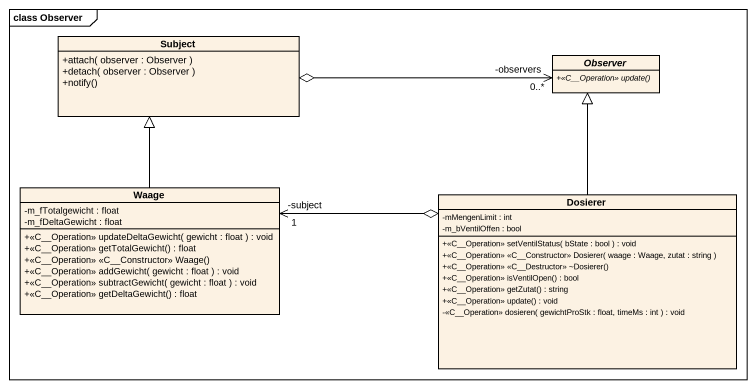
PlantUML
@startuml
mainframe class Observer
hide circle
hide empty members
skinparam classAttributeIconSize 0
class Subject {
  +attach( observer : Observer )
  +detach( observer : Observer )
  +notify()
}
abstract class Observer {
  {abstract} +<<C__Operation>> update()
}
class Waage {
  -m_fTotalgewicht : float
  -m_fDeltaGewicht : float
  +<<C__Operation>> updateDeltaGewicht( gewicht : float ) : void
  +<<C__Operation>> getTotalGewicht() : float
  +<<C~__Operation>> <<C~__Constructor>> Waage()
  +<<C__Operation>> addGewicht( gewicht : float ) : void
  +<<C__Operation>> subtractGewicht( gewicht : float ) : void
  +<<C__Operation>> getDeltaGewicht() : float
}
class Dosierer {
  -mMengenLimit : int
  -m_bVentilOffen : bool
  +<<C__Operation>> setVentilStatus( bState : bool ) : void
  +<<C~__Operation>> <<C~__Constructor>> Dosierer( waage : Waage, zutat : string )
  +<<C~__Operation>> <<C~__Destructor>> ~Dosierer()
  +<<C__Operation>> isVentilOpen() : bool
  +<<C__Operation>> getZutat() : string
  +<<C__Operation>> update() : void
  -<<C__Operation>> dosieren( gewichtProStk : float, timeMs : int ) : void
}
Observer "-observers\n0..*" <-left-o Subject
Waage -up-|> Subject
Waage "-subject\n1" <-right-o Dosierer
Dosierer -up-|> Observer
@enduml
